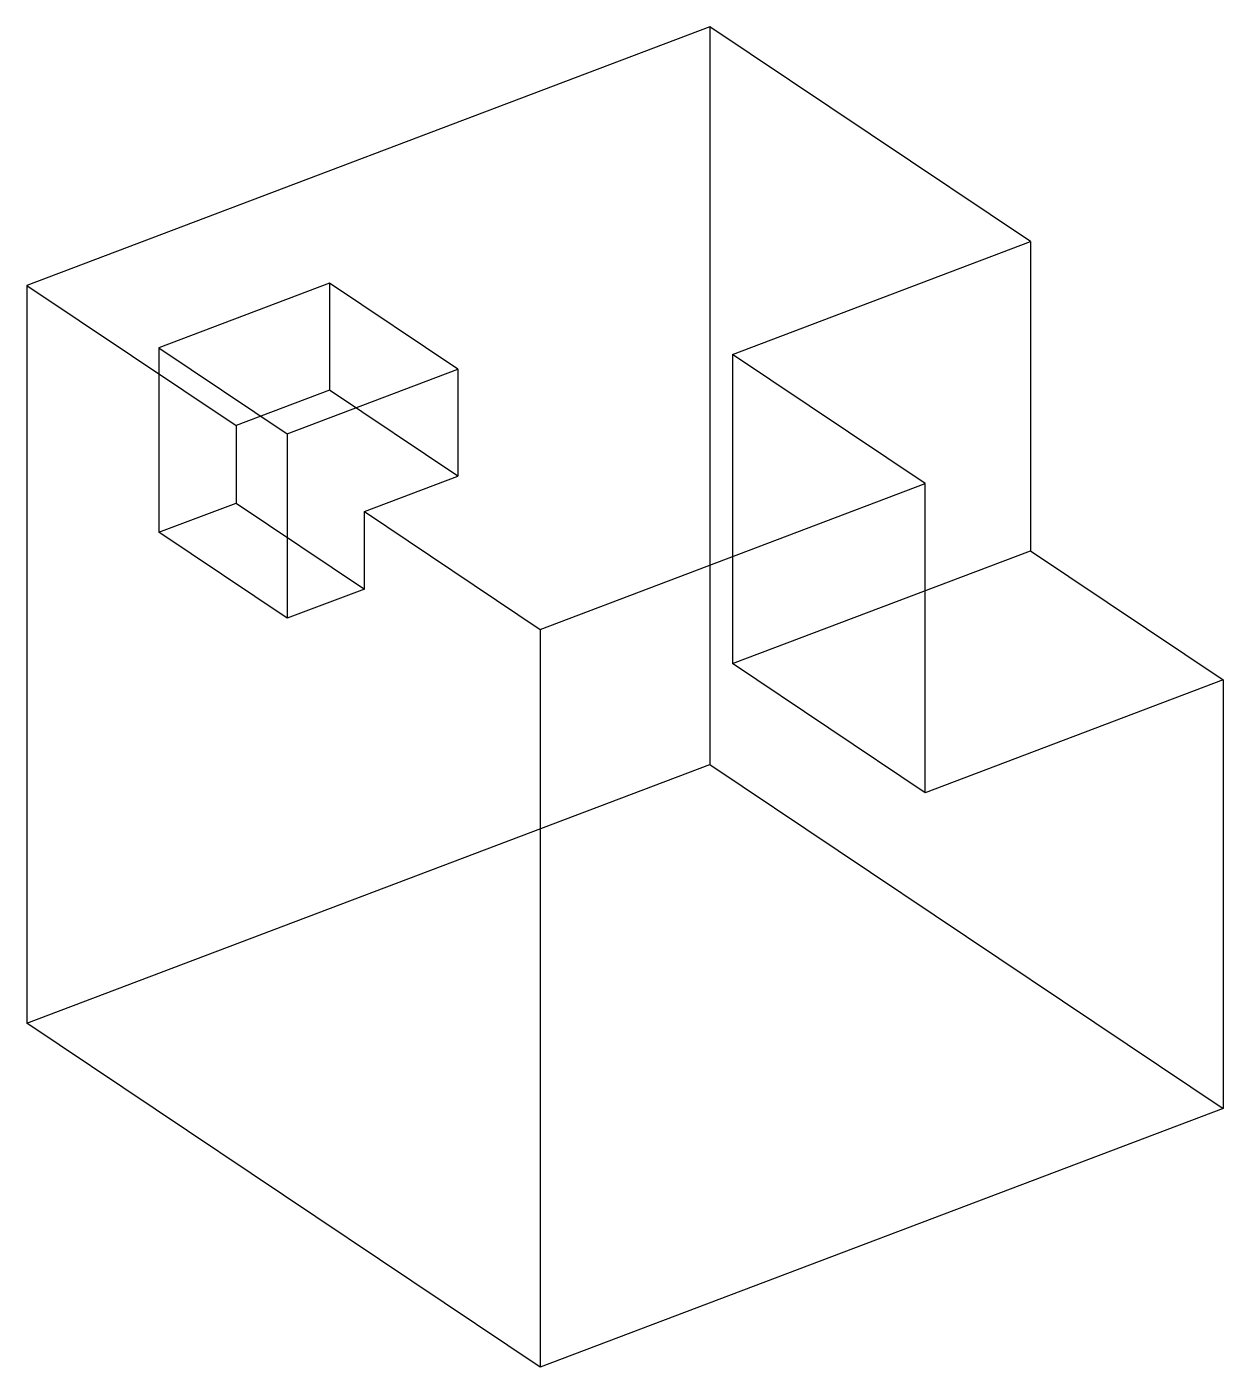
# Model space of a CAD drawing. Extents: x 0.74 to 2.15, y 0.06 to 1.63.
import ezdxf

# ---------------------------------------------------------------- set-up
doc = ezdxf.new("R2010")
doc.units = 0
doc.layers.add('1', color=7, linetype='CONTINUOUS')

msp = doc.modelspace()

# ---------------------------------------------------------------- linework, layer by layer
at = {"layer": '1', "color": 7, "linetype": 'CONTINUOUS'}
for p, q in [((1.544, 1.6251), (0.7448, 1.3224)), ((1.9193, 1.3737), (1.544, 1.6251)), ((1.544, 1.6251), (1.544, 0.7613)), ((1.5707, 1.2416), (1.9193, 1.3737)), ((1.9193, 1.3737), (1.9193, 1.0117)), ((0.7448, 1.3224), (0.9898, 1.1582)), ((0.7448, 1.3224), (0.7448, 0.4585)), ((1.099, 1.3249), (0.8992, 1.2492)), ((1.099, 1.3249), (1.099, 1.1996)), ((1.2493, 1.2243), (1.099, 1.3249)), ((0.8992, 1.2492), (0.8992, 1.0333)), ((0.8992, 1.2492), (1.0495, 1.1486)), ((1.5707, 1.2416), (1.5707, 0.8797)), ((1.7964, 1.0904), (1.5707, 1.2416)), ((1.0495, 1.1486), (1.2493, 1.2243)), ((1.2493, 1.2243), (1.2493, 1.0989)), ((1.099, 1.1996), (0.9898, 1.1582)), ((1.2493, 1.0989), (1.099, 1.1996)), ((0.9898, 1.1582), (0.9898, 1.0676)), ((1.0495, 1.1486), (1.0495, 0.9326)), ((1.14, 1.0575), (1.2493, 1.0989)), ((1.3457, 0.9197), (1.7964, 1.0904)), ((1.7964, 0.7285), (1.7964, 1.0904)), ((0.8992, 1.0333), (0.9898, 1.0676)), ((0.9898, 1.0676), (1.14, 0.9669)), ((1.14, 0.9669), (1.14, 1.0575)), ((1.14, 1.0575), (1.3457, 0.9197)), ((1.0495, 0.9326), (0.8992, 1.0333)), ((1.5707, 0.8797), (1.9193, 1.0117)), ((1.9193, 1.0117), (2.145, 0.8605)), ((1.14, 0.9669), (1.0495, 0.9326)), ((1.3457, 0.9197), (1.3457, 0.0559)), ((1.7964, 0.7285), (1.5707, 0.8797)), ((2.145, 0.8605), (1.7964, 0.7285)), ((2.145, 0.8605), (2.145, 0.3587)), ((0.7448, 0.4585), (1.544, 0.7613)), ((1.544, 0.7613), (2.145, 0.3587)), ((1.3457, 0.0559), (0.7448, 0.4585)), ((2.145, 0.3587), (1.3457, 0.0559))]:
    msp.add_line(p, q, dxfattribs=at)

doc.saveas('drawing.dxf')
